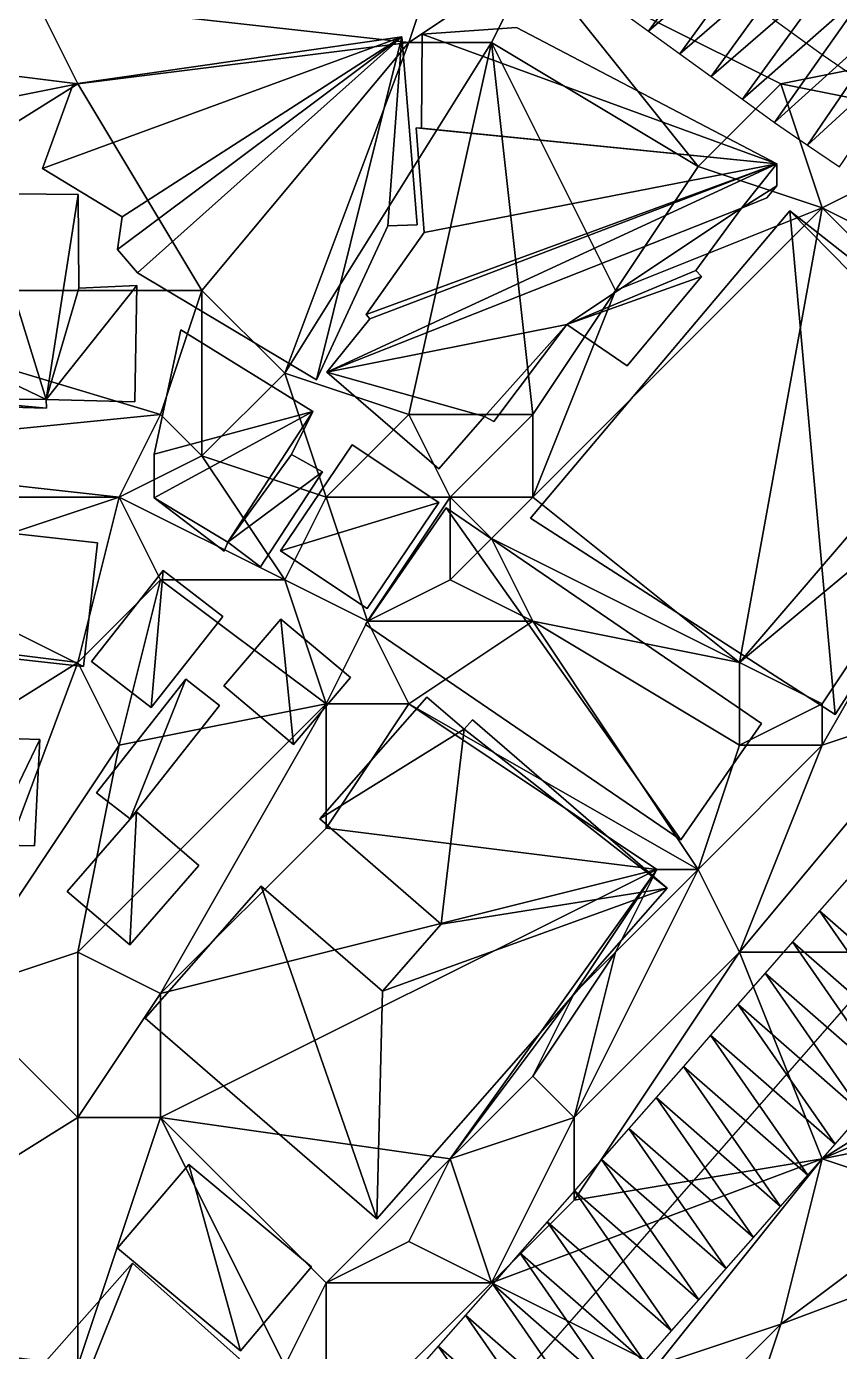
# Model space of a CAD drawing. Header units: metres. Extents: x -1103 to 901, y -902 to 905.
# Drawn here: x -1042.5 to -1003.2, y -319.3 to -255.2 of the extents above; entities that cross this region are included whole.
import ezdxf

# ---------------------------------------------------------------- set-up
doc = ezdxf.new("R2010")
doc.units = ezdxf.units.M
for name, color, linetype in [('OSM_BUILDING_FOOTPRINTS', 7, 'CONTINUOUS'), ('OSM_BUILDING_ROOFS', 1, 'CONTINUOUS'), ('OSM_BUILDING_WALLS', 8, 'CONTINUOUS'), ('OSM_ROAD_AXES', 2, 'CONTINUOUS'), ('OSM_ROAD_SURFACE', 9, 'CONTINUOUS'), ('OSM_TERRAIN', 3, 'CONTINUOUS')]:
    doc.layers.add(name, color=color, linetype=linetype)

msp = doc.modelspace()

# ---------------------------------------------------------------- linework, layer by layer
at = {"layer": 'OSM_BUILDING_FOOTPRINTS'}
for points in [[(-1040.238, -258.016, 21.414), (-1024.332, -255.727, 21.414), (-1023.591, -264.817, 21.414), (-1025.017, -264.873, 21.414), (-1028.455, -272.327, 21.414), (-1037.121, -267.14, 21.414), (-1038.083, -266.023, 21.414), (-1037.862, -264.442, 21.414), (-1041.708, -262.097, 21.414), (-1040.238, -258.016, 21.414)], [(-1018.783, -255.284, 20.361), (-1006.193, -261.864, 20.361), (-1006.204, -262.937, 20.361), (-1006.679, -263.512, 20.361), (-1007.906, -264.021, 20.361), (-1010.117, -267.029, 20.361), (-1009.841, -267.317, 20.361), (-1013.433, -271.641, 20.361), (-1016.351, -269.639, 20.361), (-1019.888, -274.328, 20.361), (-1020.341, -274.096, 20.361), (-1022.541, -276.628, 20.361), (-1027.958, -271.951, 20.361), (-1025.879, -269.363, 20.361), (-1026.067, -269.164, 20.361), (-1023.26, -265.193, 20.361), (-1023.636, -260.128, 20.361), (-1023.382, -260.139, 20.361), (-1023.359, -255.605, 20.361), (-1018.783, -255.284, 20.361)], [(-1056.056, -273.035, 21.25), (-1055.99, -267.716, 21.25), (-1052.873, -267.837, 21.25), (-1052.751, -265.802, 21.25), (-1050.286, -263.281, 21.25), (-1048.562, -263.38, 21.25), (-1048.816, -260.217, 21.25), (-1044.428, -260.306, 21.25), (-1044.627, -263.314, 21.25), (-1039.995, -263.358, 21.25), (-1039.962, -267.881, 21.25), (-1037.154, -267.759, 21.25), (-1037.254, -273.388, 21.25), (-1041.542, -273.267, 21.25), (-1041.52, -273.687, 21.25), (-1046.704, -273.543, 21.25), (-1046.749, -273.201, 21.25), (-1056.056, -273.035, 21.25)], [(-1018.12, -279.017, 19.897), (-1005.563, -264.142, 19.897), (-994.907, -272.536, 19.897), (-994.774, -275.124, 19.897), (-1003.385, -288.516, 19.897), (-1018.12, -279.017, 19.897)], [(-1035.021, -269.894, 21.589), (-1028.643, -273.853, 21.589), (-1029.671, -275.932, 21.589), (-1028.167, -276.772, 21.589), (-1031.174, -281.373, 21.589), (-1032.744, -280.179, 21.589), (-1032.931, -280.61, 21.589), (-1036.314, -278.033, 21.589), (-1036.314, -275.91, 21.589), (-1035.021, -269.894, 21.589)], [(-1026.012, -283.386, 21.744), (-1030.201, -280.599, 21.744), (-1026.742, -275.456, 21.744), (-1022.552, -278.254, 21.744), (-1026.012, -283.386, 21.744)], [(-1055.956, -284.381, 21.937), (-1055.282, -278.398, 21.937), (-1039.055, -280.201, 21.937), (-1039.729, -286.184, 21.937), (-1055.956, -284.381, 21.937)], [(-1026.1, -284.16, 21.048), (-1022.187, -278.508, 21.048), (-1006.933, -288.937, 21.048), (-1010.835, -294.577, 21.048), (-1026.1, -284.16, 21.048)], [(-1039.343, -285.94, 22.211), (-1035.883, -281.539, 22.211), (-1032.998, -283.773, 22.211), (-1036.457, -288.174, 22.211), (-1039.343, -285.94, 22.211)], [(-1032.942, -287.124, 22.474), (-1030.19, -283.894, 22.474), (-1026.819, -286.725, 22.474), (-1029.571, -289.966, 22.474), (-1032.942, -287.124, 22.474)], [(-1039.11, -292.299, 22.777), (-1034.777, -286.803, 22.777), (-1033.152, -288.075, 22.777), (-1037.474, -293.56, 22.777), (-1039.11, -292.299, 22.777)], [(-1036.756, -303.192, 22.138), (-1031.14, -296.811, 22.138), (-1025.271, -301.887, 22.138), (-1022.43, -298.647, 22.138), (-1028.3, -293.56, 22.138), (-1023.127, -287.665, 22.138), (-1021.325, -289.225, 22.138), (-1020.916, -288.76, 22.138), (-1011.509, -296.91, 22.138), (-1025.547, -312.902, 22.138), (-1036.756, -303.192, 22.138)], [(-1056.331, -317.039, 22.218), (-1055.304, -288.728, 22.218), (-1043.819, -289.125, 22.218), (-1043.83, -289.656, 22.218), (-1041.841, -289.712, 22.218), (-1042.106, -294.865, 22.218), (-1044.305, -294.81, 22.218), (-1044.46, -298.669, 22.218), (-1051.733, -298.526, 22.218), (-1051.844, -303.038, 22.218), (-1045.919, -303.193, 22.218), (-1046.405, -311.465, 22.218), (-1043.189, -311.631, 22.218), (-1043.376, -317.271, 22.218), (-1056.331, -317.039, 22.218)], [(-1040.514, -297.066, 22.749), (-1037.165, -293.217, 22.749), (-1034.147, -295.805, 22.749), (-1037.485, -299.654, 22.749), (-1040.514, -297.066, 22.749)], [(-1038.082, -314.329, 21.945), (-1034.644, -310.27, 21.945), (-1028.708, -315.224, 21.945), (-1032.135, -319.294, 21.945), (-1038.082, -314.329, 21.945)], [(-1052.794, -326.052, 21.877), (-1049.356, -322.391, 21.877), (-1046.306, -325.112, 21.877), (-1045.51, -324.26, 21.877), (-1047.079, -323.209, 21.877), (-1043.354, -319.35, 21.877), (-1042.127, -320.445, 21.877), (-1037.363, -315.048, 21.877), (-1032.19, -319.67, 21.877), (-1045.277, -334.722, 21.877), (-1046.372, -335.75, 21.877), (-1047.499, -335.783, 21.877), (-1054.065, -329.845, 21.877), (-1051.667, -327.113, 21.877), (-1052.794, -326.052, 21.877)]]:
    msp.add_polyline3d(points, close=True, dxfattribs=at)
at = {"layer": 'OSM_BUILDING_ROOFS'}
for points in [[(-1024.332, -255.727, 39.414), (-1040.238, -258.016, 39.414), (-1041.708, -262.097, 39.414)], [(-1024.332, -255.727, 39.414), (-1041.708, -262.097, 39.414), (-1037.862, -264.442, 39.414)], [(-1024.332, -255.727, 39.414), (-1037.862, -264.442, 39.414), (-1038.083, -266.023, 39.414)], [(-1024.332, -255.727, 39.414), (-1038.083, -266.023, 39.414), (-1037.121, -267.14, 39.414)], [(-1024.332, -255.727, 39.414), (-1037.121, -267.14, 39.414), (-1028.455, -272.327, 39.414)], [(-1024.332, -255.727, 39.414), (-1028.455, -272.327, 39.414), (-1025.017, -264.873, 39.414)], [(-1024.332, -255.727, 39.414), (-1025.017, -264.873, 39.414), (-1023.591, -264.817, 39.414)], [(-1006.193, -261.864, 38.361), (-1023.359, -255.605, 38.361), (-1023.382, -260.139, 38.361)], [(-1006.193, -261.864, 38.361), (-1018.783, -255.284, 38.361), (-1023.359, -255.605, 38.361)], [(-1006.193, -261.864, 38.361), (-1023.382, -260.139, 38.361), (-1023.636, -260.128, 38.361)], [(-1006.193, -261.864, 38.361), (-1023.636, -260.128, 38.361), (-1023.26, -265.193, 38.361)], [(-1006.193, -261.864, 38.361), (-1025.879, -269.363, 38.361), (-1027.958, -271.951, 38.361)], [(-1007.906, -264.021, 38.361), (-1006.193, -261.864, 38.361), (-1027.958, -271.951, 38.361)], [(-1006.193, -261.864, 38.361), (-1023.26, -265.193, 38.361), (-1026.067, -269.164, 38.361)], [(-1006.193, -261.864, 38.361), (-1026.067, -269.164, 38.361), (-1025.879, -269.363, 38.361)], [(-1007.906, -264.021, 38.361), (-1006.204, -262.937, 38.361), (-1006.193, -261.864, 38.361)], [(-1052.873, -267.837, 36.05), (-1041.542, -273.267, 36.05), (-1044.627, -263.314, 36.05)], [(-1041.542, -273.267, 36.05), (-1039.995, -263.358, 36.05), (-1044.627, -263.314, 36.05)], [(-1041.542, -273.267, 36.05), (-1039.962, -267.881, 36.05), (-1039.995, -263.358, 36.05)], [(-1007.906, -264.021, 38.361), (-1006.679, -263.512, 38.361), (-1006.204, -262.937, 38.361)], [(-1027.958, -271.951, 38.361), (-1016.351, -269.639, 38.361), (-1007.906, -264.021, 38.361)], [(-1016.351, -269.639, 38.361), (-1010.117, -267.029, 38.361), (-1007.906, -264.021, 38.361)], [(-1005.563, -264.142, 37.897), (-1018.12, -279.017, 37.897), (-1003.385, -288.516, 37.897)], [(-1005.563, -264.142, 37.897), (-1003.385, -288.516, 37.897), (-994.774, -275.124, 37.897)], [(-1005.563, -264.142, 37.897), (-994.774, -275.124, 37.897), (-994.907, -272.536, 37.897)], [(-1016.351, -269.639, 38.361), (-1009.841, -267.317, 38.361), (-1010.117, -267.029, 38.361)], [(-1052.873, -267.837, 36.05), (-1046.749, -273.201, 36.05), (-1041.542, -273.267, 36.05)], [(-1041.542, -273.267, 36.05), (-1037.254, -273.388, 36.05), (-1037.154, -267.759, 36.05)], [(-1041.542, -273.267, 36.05), (-1037.154, -267.759, 36.05), (-1039.962, -267.881, 36.05)], [(-1016.351, -269.639, 38.361), (-1013.433, -271.641, 38.361), (-1009.841, -267.317, 38.361)], [(-1027.958, -271.951, 38.361), (-1020.341, -274.096, 38.361), (-1016.351, -269.639, 38.361)], [(-1020.341, -274.096, 38.361), (-1019.888, -274.328, 38.361), (-1016.351, -269.639, 38.361)], [(-1028.643, -273.853, 31.589), (-1035.021, -269.894, 31.589), (-1036.314, -275.91, 31.589)], [(-1027.958, -271.951, 38.361), (-1022.541, -276.628, 38.361), (-1020.341, -274.096, 38.361)], [(-1046.749, -273.201, 36.05), (-1046.704, -273.543, 36.05), (-1041.52, -273.687, 36.05)], [(-1046.749, -273.201, 36.05), (-1041.52, -273.687, 36.05), (-1041.542, -273.267, 36.05)], [(-1028.643, -273.853, 31.589), (-1036.314, -275.91, 31.589), (-1036.314, -278.033, 31.589)], [(-1032.744, -280.179, 31.589), (-1028.643, -273.853, 31.589), (-1036.314, -278.033, 31.589)], [(-1032.744, -280.179, 31.589), (-1029.671, -275.932, 31.589), (-1028.643, -273.853, 31.589)], [(-1030.201, -280.599, 31.744), (-1022.552, -278.254, 31.744), (-1026.742, -275.456, 31.744)], [(-1032.744, -280.179, 31.589), (-1028.167, -276.772, 31.589), (-1029.671, -275.932, 31.589)], [(-1032.744, -280.179, 31.589), (-1031.174, -281.373, 31.589), (-1028.167, -276.772, 31.589)], [(-1036.314, -278.033, 31.589), (-1032.931, -280.61, 31.589), (-1032.744, -280.179, 31.589)], [(-1055.282, -278.398, 36.737), (-1055.956, -284.381, 36.737), (-1039.729, -286.184, 36.737)], [(-1055.282, -278.398, 36.737), (-1039.729, -286.184, 36.737), (-1039.055, -280.201, 36.737)], [(-1030.201, -280.599, 31.744), (-1026.012, -283.386, 31.744), (-1022.552, -278.254, 31.744)], [(-1022.187, -278.508, 32.648), (-1026.1, -284.16, 32.648), (-1010.835, -294.577, 32.648)], [(-1022.187, -278.508, 32.648), (-1010.835, -294.577, 32.648), (-1006.933, -288.937, 32.648)], [(-1035.883, -281.539, 32.211), (-1039.343, -285.94, 32.211), (-1036.457, -288.174, 32.211)], [(-1035.883, -281.539, 32.211), (-1036.457, -288.174, 32.211), (-1032.998, -283.773, 32.211)], [(-1030.19, -283.894, 32.474), (-1032.942, -287.124, 32.474), (-1029.571, -289.966, 32.474)], [(-1030.19, -283.894, 32.474), (-1029.571, -289.966, 32.474), (-1026.819, -286.725, 32.474)], [(-1034.777, -286.803, 32.777), (-1039.11, -292.299, 32.777), (-1037.474, -293.56, 32.777)], [(-1034.777, -286.803, 32.777), (-1037.474, -293.56, 32.777), (-1033.152, -288.075, 32.777)], [(-1021.325, -289.225, 33.738), (-1023.127, -287.665, 33.738), (-1028.3, -293.56, 33.738)], [(-1011.509, -296.91, 33.738), (-1020.916, -288.76, 33.738), (-1021.325, -289.225, 33.738)], [(-1044.305, -294.81, 37.018), (-1041.841, -289.712, 37.018), (-1043.83, -289.656, 37.018)], [(-1021.325, -289.225, 33.738), (-1028.3, -293.56, 33.738), (-1022.43, -298.647, 33.738)], [(-1011.509, -296.91, 33.738), (-1021.325, -289.225, 33.738), (-1022.43, -298.647, 33.738)], [(-1044.305, -294.81, 37.018), (-1042.106, -294.865, 37.018), (-1041.841, -289.712, 37.018)], [(-1037.165, -293.217, 32.749), (-1040.514, -297.066, 32.749), (-1037.485, -299.654, 32.749)], [(-1037.165, -293.217, 32.749), (-1037.485, -299.654, 32.749), (-1034.147, -295.805, 32.749)], [(-1031.14, -296.811, 33.738), (-1036.756, -303.192, 33.738), (-1025.547, -312.902, 33.738)], [(-1025.271, -301.887, 33.738), (-1031.14, -296.811, 33.738), (-1025.547, -312.902, 33.738)], [(-1025.271, -301.887, 33.738), (-1025.547, -312.902, 33.738), (-1011.509, -296.91, 33.738)], [(-1011.509, -296.91, 33.738), (-1022.43, -298.647, 33.738), (-1025.271, -301.887, 33.738)], [(-1034.644, -310.27, 31.945), (-1038.082, -314.329, 31.945), (-1032.135, -319.294, 31.945)], [(-1034.644, -310.27, 31.945), (-1032.135, -319.294, 31.945), (-1028.708, -315.224, 31.945)], [(-989.158, -314.173, 33.666), (-991.237, -310.369, 33.666), (-1008.922, -330.441, 33.666)], [(-989.158, -314.173, 33.666), (-1008.922, -330.441, 33.666), (-1010.823, -332.863, 33.666)], [(-998.598, -324.9, 33.666), (-989.158, -314.173, 33.666), (-1010.823, -332.863, 33.666)], [(-1045.277, -334.722, 33.477), (-1032.19, -319.67, 33.477), (-1037.363, -315.048, 33.477)], [(-1045.277, -334.722, 33.477), (-1037.363, -315.048, 33.477), (-1042.127, -320.445, 33.477)]]:
    msp.add_3dface(points, dxfattribs=at)
at = {"layer": 'OSM_BUILDING_WALLS'}
for points in [[(-1024.332, -255.727, 21.414), (-1040.238, -258.016, 21.414), (-1040.238, -258.016, 39.414)], [(-1024.332, -255.727, 21.414), (-1040.238, -258.016, 39.414), (-1024.332, -255.727, 39.414)], [(-1023.591, -264.817, 21.414), (-1024.332, -255.727, 21.414), (-1024.332, -255.727, 39.414)], [(-1023.591, -264.817, 21.414), (-1024.332, -255.727, 39.414), (-1023.591, -264.817, 39.414)], [(-1023.359, -255.605, 20.361), (-1023.382, -260.139, 20.361), (-1023.382, -260.139, 38.361)], [(-1023.359, -255.605, 20.361), (-1023.382, -260.139, 38.361), (-1023.359, -255.605, 38.361)], [(-1018.783, -255.284, 20.361), (-1023.359, -255.605, 20.361), (-1023.359, -255.605, 38.361)], [(-1018.783, -255.284, 20.361), (-1023.359, -255.605, 38.361), (-1018.783, -255.284, 38.361)], [(-1006.193, -261.864, 20.361), (-1018.783, -255.284, 20.361), (-1018.783, -255.284, 38.361)], [(-1006.193, -261.864, 20.361), (-1018.783, -255.284, 38.361), (-1006.193, -261.864, 38.361)], [(-1040.238, -258.016, 21.414), (-1041.708, -262.097, 21.414), (-1041.708, -262.097, 39.414)], [(-1040.238, -258.016, 21.414), (-1041.708, -262.097, 39.414), (-1040.238, -258.016, 39.414)], [(-1023.382, -260.139, 20.361), (-1023.636, -260.128, 20.361), (-1023.636, -260.128, 38.361)], [(-1023.382, -260.139, 20.361), (-1023.636, -260.128, 38.361), (-1023.382, -260.139, 38.361)], [(-1023.636, -260.128, 20.361), (-1023.26, -265.193, 20.361), (-1023.26, -265.193, 38.361)], [(-1023.636, -260.128, 20.361), (-1023.26, -265.193, 38.361), (-1023.636, -260.128, 38.361)], [(-1041.708, -262.097, 21.414), (-1037.862, -264.442, 21.414), (-1037.862, -264.442, 39.414)], [(-1041.708, -262.097, 21.414), (-1037.862, -264.442, 39.414), (-1041.708, -262.097, 39.414)], [(-1006.204, -262.937, 20.361), (-1006.193, -261.864, 20.361), (-1006.193, -261.864, 38.361)], [(-1006.204, -262.937, 20.361), (-1006.193, -261.864, 38.361), (-1006.204, -262.937, 38.361)], [(-1039.995, -263.358, 21.25), (-1044.627, -263.314, 21.25), (-1044.627, -263.314, 36.05)], [(-1039.995, -263.358, 21.25), (-1044.627, -263.314, 36.05), (-1039.995, -263.358, 36.05)], [(-1039.962, -267.881, 21.25), (-1039.995, -263.358, 21.25), (-1039.995, -263.358, 36.05)], [(-1039.962, -267.881, 21.25), (-1039.995, -263.358, 36.05), (-1039.962, -267.881, 36.05)], [(-1006.679, -263.512, 20.361), (-1006.204, -262.937, 20.361), (-1006.204, -262.937, 38.361)], [(-1006.679, -263.512, 20.361), (-1006.204, -262.937, 38.361), (-1006.679, -263.512, 38.361)], [(-1010.117, -267.029, 20.361), (-1007.906, -264.021, 20.361), (-1007.906, -264.021, 38.361)], [(-1010.117, -267.029, 20.361), (-1007.906, -264.021, 38.361), (-1010.117, -267.029, 38.361)], [(-1007.906, -264.021, 20.361), (-1006.679, -263.512, 20.361), (-1006.679, -263.512, 38.361)], [(-1007.906, -264.021, 20.361), (-1006.679, -263.512, 38.361), (-1007.906, -264.021, 38.361)], [(-1037.862, -264.442, 21.414), (-1038.083, -266.023, 21.414), (-1038.083, -266.023, 39.414)], [(-1037.862, -264.442, 21.414), (-1038.083, -266.023, 39.414), (-1037.862, -264.442, 39.414)], [(-1005.563, -264.142, 19.897), (-1018.12, -279.017, 19.897), (-1018.12, -279.017, 37.897)], [(-1005.563, -264.142, 19.897), (-1018.12, -279.017, 37.897), (-1005.563, -264.142, 37.897)], [(-994.907, -272.536, 19.897), (-1005.563, -264.142, 19.897), (-1005.563, -264.142, 37.897)], [(-994.907, -272.536, 19.897), (-1005.563, -264.142, 37.897), (-994.907, -272.536, 37.897)], [(-1028.455, -272.327, 21.414), (-1025.017, -264.873, 21.414), (-1025.017, -264.873, 39.414)], [(-1028.455, -272.327, 21.414), (-1025.017, -264.873, 39.414), (-1028.455, -272.327, 39.414)], [(-1023.26, -265.193, 20.361), (-1026.067, -269.164, 20.361), (-1026.067, -269.164, 38.361)], [(-1023.26, -265.193, 20.361), (-1026.067, -269.164, 38.361), (-1023.26, -265.193, 38.361)], [(-1025.017, -264.873, 21.414), (-1023.591, -264.817, 21.414), (-1023.591, -264.817, 39.414)], [(-1025.017, -264.873, 21.414), (-1023.591, -264.817, 39.414), (-1025.017, -264.873, 39.414)], [(-1038.083, -266.023, 21.414), (-1037.121, -267.14, 21.414), (-1037.121, -267.14, 39.414)], [(-1038.083, -266.023, 21.414), (-1037.121, -267.14, 39.414), (-1038.083, -266.023, 39.414)], [(-1037.121, -267.14, 21.414), (-1028.455, -272.327, 21.414), (-1028.455, -272.327, 39.414)], [(-1037.121, -267.14, 21.414), (-1028.455, -272.327, 39.414), (-1037.121, -267.14, 39.414)], [(-1009.841, -267.317, 20.361), (-1010.117, -267.029, 20.361), (-1010.117, -267.029, 38.361)], [(-1009.841, -267.317, 20.361), (-1010.117, -267.029, 38.361), (-1009.841, -267.317, 38.361)], [(-1037.154, -267.759, 21.25), (-1039.962, -267.881, 21.25), (-1039.962, -267.881, 36.05)], [(-1037.154, -267.759, 21.25), (-1039.962, -267.881, 36.05), (-1037.154, -267.759, 36.05)], [(-1037.254, -273.388, 21.25), (-1037.154, -267.759, 21.25), (-1037.154, -267.759, 36.05)], [(-1037.254, -273.388, 21.25), (-1037.154, -267.759, 36.05), (-1037.254, -273.388, 36.05)], [(-1013.433, -271.641, 20.361), (-1009.841, -267.317, 20.361), (-1009.841, -267.317, 38.361)], [(-1013.433, -271.641, 20.361), (-1009.841, -267.317, 38.361), (-1013.433, -271.641, 38.361)], [(-1026.067, -269.164, 20.361), (-1025.879, -269.363, 20.361), (-1025.879, -269.363, 38.361)], [(-1026.067, -269.164, 20.361), (-1025.879, -269.363, 38.361), (-1026.067, -269.164, 38.361)], [(-1025.879, -269.363, 20.361), (-1027.958, -271.951, 20.361), (-1027.958, -271.951, 38.361)], [(-1025.879, -269.363, 20.361), (-1027.958, -271.951, 38.361), (-1025.879, -269.363, 38.361)], [(-1019.888, -274.328, 20.361), (-1016.351, -269.639, 20.361), (-1016.351, -269.639, 38.361)], [(-1019.888, -274.328, 20.361), (-1016.351, -269.639, 38.361), (-1019.888, -274.328, 38.361)], [(-1016.351, -269.639, 20.361), (-1013.433, -271.641, 20.361), (-1013.433, -271.641, 38.361)], [(-1016.351, -269.639, 20.361), (-1013.433, -271.641, 38.361), (-1016.351, -269.639, 38.361)], [(-1035.021, -269.894, 21.589), (-1036.314, -275.91, 21.589), (-1036.314, -275.91, 31.589)], [(-1035.021, -269.894, 21.589), (-1036.314, -275.91, 31.589), (-1035.021, -269.894, 31.589)], [(-1028.643, -273.853, 21.589), (-1035.021, -269.894, 21.589), (-1035.021, -269.894, 31.589)], [(-1028.643, -273.853, 21.589), (-1035.021, -269.894, 31.589), (-1028.643, -273.853, 31.589)], [(-1027.958, -271.951, 20.361), (-1022.541, -276.628, 20.361), (-1022.541, -276.628, 38.361)], [(-1027.958, -271.951, 20.361), (-1022.541, -276.628, 38.361), (-1027.958, -271.951, 38.361)], [(-1046.704, -273.543, 21.25), (-1041.52, -273.687, 21.25), (-1041.52, -273.687, 36.05)], [(-1046.704, -273.543, 21.25), (-1041.52, -273.687, 36.05), (-1046.704, -273.543, 36.05)], [(-1041.52, -273.687, 21.25), (-1041.542, -273.267, 21.25), (-1041.542, -273.267, 36.05)], [(-1041.52, -273.687, 21.25), (-1041.542, -273.267, 36.05), (-1041.52, -273.687, 36.05)], [(-1041.542, -273.267, 21.25), (-1037.254, -273.388, 21.25), (-1037.254, -273.388, 36.05)], [(-1041.542, -273.267, 21.25), (-1037.254, -273.388, 36.05), (-1041.542, -273.267, 36.05)], [(-1029.671, -275.932, 21.589), (-1028.643, -273.853, 21.589), (-1028.643, -273.853, 31.589)], [(-1029.671, -275.932, 21.589), (-1028.643, -273.853, 31.589), (-1029.671, -275.932, 31.589)], [(-1022.541, -276.628, 20.361), (-1020.341, -274.096, 20.361), (-1020.341, -274.096, 38.361)], [(-1022.541, -276.628, 20.361), (-1020.341, -274.096, 38.361), (-1022.541, -276.628, 38.361)], [(-1020.341, -274.096, 20.361), (-1019.888, -274.328, 20.361), (-1019.888, -274.328, 38.361)], [(-1020.341, -274.096, 20.361), (-1019.888, -274.328, 38.361), (-1020.341, -274.096, 38.361)], [(-1026.742, -275.456, 21.744), (-1030.201, -280.599, 21.744), (-1030.201, -280.599, 31.744)], [(-1026.742, -275.456, 21.744), (-1030.201, -280.599, 31.744), (-1026.742, -275.456, 31.744)], [(-1022.552, -278.254, 21.744), (-1026.742, -275.456, 21.744), (-1026.742, -275.456, 31.744)], [(-1022.552, -278.254, 21.744), (-1026.742, -275.456, 31.744), (-1022.552, -278.254, 31.744)], [(-1003.385, -288.516, 19.897), (-994.774, -275.124, 19.897), (-994.774, -275.124, 37.897)], [(-1003.385, -288.516, 19.897), (-994.774, -275.124, 37.897), (-1003.385, -288.516, 37.897)], [(-1036.314, -275.91, 21.589), (-1036.314, -278.033, 21.589), (-1036.314, -278.033, 31.589)], [(-1036.314, -275.91, 21.589), (-1036.314, -278.033, 31.589), (-1036.314, -275.91, 31.589)], [(-1028.167, -276.772, 21.589), (-1029.671, -275.932, 21.589), (-1029.671, -275.932, 31.589)], [(-1028.167, -276.772, 21.589), (-1029.671, -275.932, 31.589), (-1028.167, -276.772, 31.589)], [(-1031.174, -281.373, 21.589), (-1028.167, -276.772, 21.589), (-1028.167, -276.772, 31.589)], [(-1031.174, -281.373, 21.589), (-1028.167, -276.772, 31.589), (-1031.174, -281.373, 31.589)], [(-1036.314, -278.033, 21.589), (-1032.931, -280.61, 21.589), (-1032.931, -280.61, 31.589)], [(-1036.314, -278.033, 21.589), (-1032.931, -280.61, 31.589), (-1036.314, -278.033, 31.589)], [(-1039.055, -280.201, 21.937), (-1055.282, -278.398, 21.937), (-1055.282, -278.398, 36.737)], [(-1039.055, -280.201, 21.937), (-1055.282, -278.398, 36.737), (-1039.055, -280.201, 36.737)], [(-1022.187, -278.508, 21.048), (-1026.1, -284.16, 21.048), (-1026.1, -284.16, 32.648)], [(-1022.187, -278.508, 21.048), (-1026.1, -284.16, 32.648), (-1022.187, -278.508, 32.648)], [(-1026.012, -283.386, 21.744), (-1022.552, -278.254, 21.744), (-1022.552, -278.254, 31.744)], [(-1026.012, -283.386, 21.744), (-1022.552, -278.254, 31.744), (-1026.012, -283.386, 31.744)], [(-1006.933, -288.937, 21.048), (-1022.187, -278.508, 21.048), (-1022.187, -278.508, 32.648)], [(-1006.933, -288.937, 21.048), (-1022.187, -278.508, 32.648), (-1006.933, -288.937, 32.648)], [(-1018.12, -279.017, 19.897), (-1003.385, -288.516, 19.897), (-1003.385, -288.516, 37.897)], [(-1018.12, -279.017, 19.897), (-1003.385, -288.516, 37.897), (-1018.12, -279.017, 37.897)], [(-1039.729, -286.184, 21.937), (-1039.055, -280.201, 21.937), (-1039.055, -280.201, 36.737)], [(-1039.729, -286.184, 21.937), (-1039.055, -280.201, 36.737), (-1039.729, -286.184, 36.737)], [(-1032.931, -280.61, 21.589), (-1032.744, -280.179, 21.589), (-1032.744, -280.179, 31.589)], [(-1032.931, -280.61, 21.589), (-1032.744, -280.179, 31.589), (-1032.931, -280.61, 31.589)], [(-1032.744, -280.179, 21.589), (-1031.174, -281.373, 21.589), (-1031.174, -281.373, 31.589)], [(-1032.744, -280.179, 21.589), (-1031.174, -281.373, 31.589), (-1032.744, -280.179, 31.589)], [(-1030.201, -280.599, 21.744), (-1026.012, -283.386, 21.744), (-1026.012, -283.386, 31.744)], [(-1030.201, -280.599, 21.744), (-1026.012, -283.386, 31.744), (-1030.201, -280.599, 31.744)], [(-1035.883, -281.539, 22.211), (-1039.343, -285.94, 22.211), (-1039.343, -285.94, 32.211)], [(-1035.883, -281.539, 22.211), (-1039.343, -285.94, 32.211), (-1035.883, -281.539, 32.211)], [(-1032.998, -283.773, 22.211), (-1035.883, -281.539, 22.211), (-1035.883, -281.539, 32.211)], [(-1032.998, -283.773, 22.211), (-1035.883, -281.539, 32.211), (-1032.998, -283.773, 32.211)], [(-1036.457, -288.174, 22.211), (-1032.998, -283.773, 22.211), (-1032.998, -283.773, 32.211)], [(-1036.457, -288.174, 22.211), (-1032.998, -283.773, 32.211), (-1036.457, -288.174, 32.211)], [(-1030.19, -283.894, 22.474), (-1032.942, -287.124, 22.474), (-1032.942, -287.124, 32.474)], [(-1030.19, -283.894, 22.474), (-1032.942, -287.124, 32.474), (-1030.19, -283.894, 32.474)], [(-1026.819, -286.725, 22.474), (-1030.19, -283.894, 22.474), (-1030.19, -283.894, 32.474)], [(-1026.819, -286.725, 22.474), (-1030.19, -283.894, 32.474), (-1026.819, -286.725, 32.474)], [(-1055.956, -284.381, 21.937), (-1039.729, -286.184, 21.937), (-1039.729, -286.184, 36.737)], [(-1055.956, -284.381, 21.937), (-1039.729, -286.184, 36.737), (-1055.956, -284.381, 36.737)], [(-1026.1, -284.16, 21.048), (-1010.835, -294.577, 21.048), (-1010.835, -294.577, 32.648)], [(-1026.1, -284.16, 21.048), (-1010.835, -294.577, 32.648), (-1026.1, -284.16, 32.648)], [(-1039.343, -285.94, 22.211), (-1036.457, -288.174, 22.211), (-1036.457, -288.174, 32.211)], [(-1039.343, -285.94, 22.211), (-1036.457, -288.174, 32.211), (-1039.343, -285.94, 32.211)], [(-1034.777, -286.803, 22.777), (-1039.11, -292.299, 22.777), (-1039.11, -292.299, 32.777)], [(-1034.777, -286.803, 22.777), (-1039.11, -292.299, 32.777), (-1034.777, -286.803, 32.777)], [(-1033.152, -288.075, 22.777), (-1034.777, -286.803, 22.777), (-1034.777, -286.803, 32.777)], [(-1033.152, -288.075, 22.777), (-1034.777, -286.803, 32.777), (-1033.152, -288.075, 32.777)], [(-1032.942, -287.124, 22.474), (-1029.571, -289.966, 22.474), (-1029.571, -289.966, 32.474)], [(-1032.942, -287.124, 22.474), (-1029.571, -289.966, 32.474), (-1032.942, -287.124, 32.474)], [(-1029.571, -289.966, 22.474), (-1026.819, -286.725, 22.474), (-1026.819, -286.725, 32.474)], [(-1029.571, -289.966, 22.474), (-1026.819, -286.725, 32.474), (-1029.571, -289.966, 32.474)], [(-1023.127, -287.665, 22.138), (-1028.3, -293.56, 22.138), (-1028.3, -293.56, 33.738)], [(-1023.127, -287.665, 22.138), (-1028.3, -293.56, 33.738), (-1023.127, -287.665, 33.738)], [(-1021.325, -289.225, 22.138), (-1023.127, -287.665, 22.138), (-1023.127, -287.665, 33.738)], [(-1021.325, -289.225, 22.138), (-1023.127, -287.665, 33.738), (-1021.325, -289.225, 33.738)], [(-1037.474, -293.56, 22.777), (-1033.152, -288.075, 22.777), (-1033.152, -288.075, 32.777)], [(-1037.474, -293.56, 22.777), (-1033.152, -288.075, 32.777), (-1037.474, -293.56, 32.777)], [(-1020.916, -288.76, 22.138), (-1021.325, -289.225, 22.138), (-1021.325, -289.225, 33.738)], [(-1020.916, -288.76, 22.138), (-1021.325, -289.225, 33.738), (-1020.916, -288.76, 33.738)], [(-1011.509, -296.91, 22.138), (-1020.916, -288.76, 22.138), (-1020.916, -288.76, 33.738)], [(-1011.509, -296.91, 22.138), (-1020.916, -288.76, 33.738), (-1011.509, -296.91, 33.738)], [(-1010.835, -294.577, 21.048), (-1006.933, -288.937, 21.048), (-1006.933, -288.937, 32.648)], [(-1010.835, -294.577, 21.048), (-1006.933, -288.937, 32.648), (-1010.835, -294.577, 32.648)], [(-1041.841, -289.712, 22.218), (-1043.83, -289.656, 22.218), (-1043.83, -289.656, 37.018)], [(-1041.841, -289.712, 22.218), (-1043.83, -289.656, 37.018), (-1041.841, -289.712, 37.018)], [(-1042.106, -294.865, 22.218), (-1041.841, -289.712, 22.218), (-1041.841, -289.712, 37.018)], [(-1042.106, -294.865, 22.218), (-1041.841, -289.712, 37.018), (-1042.106, -294.865, 37.018)], [(-1039.11, -292.299, 22.777), (-1037.474, -293.56, 22.777), (-1037.474, -293.56, 32.777)], [(-1039.11, -292.299, 22.777), (-1037.474, -293.56, 32.777), (-1039.11, -292.299, 32.777)], [(-1037.165, -293.217, 22.749), (-1040.514, -297.066, 22.749), (-1040.514, -297.066, 32.749)], [(-1037.165, -293.217, 22.749), (-1040.514, -297.066, 32.749), (-1037.165, -293.217, 32.749)], [(-1034.147, -295.805, 22.749), (-1037.165, -293.217, 22.749), (-1037.165, -293.217, 32.749)], [(-1034.147, -295.805, 22.749), (-1037.165, -293.217, 32.749), (-1034.147, -295.805, 32.749)], [(-1028.3, -293.56, 22.138), (-1022.43, -298.647, 22.138), (-1022.43, -298.647, 33.738)], [(-1028.3, -293.56, 22.138), (-1022.43, -298.647, 33.738), (-1028.3, -293.56, 33.738)], [(-1044.305, -294.81, 22.218), (-1042.106, -294.865, 22.218), (-1042.106, -294.865, 37.018)], [(-1044.305, -294.81, 22.218), (-1042.106, -294.865, 37.018), (-1044.305, -294.81, 37.018)], [(-1037.485, -299.654, 22.749), (-1034.147, -295.805, 22.749), (-1034.147, -295.805, 32.749)], [(-1037.485, -299.654, 22.749), (-1034.147, -295.805, 32.749), (-1037.485, -299.654, 32.749)], [(-1040.514, -297.066, 22.749), (-1037.485, -299.654, 22.749), (-1037.485, -299.654, 32.749)], [(-1040.514, -297.066, 22.749), (-1037.485, -299.654, 32.749), (-1040.514, -297.066, 32.749)], [(-1031.14, -296.811, 22.138), (-1036.756, -303.192, 22.138), (-1036.756, -303.192, 33.738)], [(-1031.14, -296.811, 22.138), (-1036.756, -303.192, 33.738), (-1031.14, -296.811, 33.738)], [(-1025.271, -301.887, 22.138), (-1031.14, -296.811, 22.138), (-1031.14, -296.811, 33.738)], [(-1025.271, -301.887, 22.138), (-1031.14, -296.811, 33.738), (-1025.271, -301.887, 33.738)], [(-1025.547, -312.902, 22.138), (-1011.509, -296.91, 22.138), (-1011.509, -296.91, 33.738)], [(-1025.547, -312.902, 22.138), (-1011.509, -296.91, 33.738), (-1025.547, -312.902, 33.738)], [(-1022.43, -298.647, 22.138), (-1025.271, -301.887, 22.138), (-1025.271, -301.887, 33.738)], [(-1022.43, -298.647, 22.138), (-1025.271, -301.887, 33.738), (-1022.43, -298.647, 33.738)], [(-1036.756, -303.192, 22.138), (-1025.547, -312.902, 22.138), (-1025.547, -312.902, 33.738)], [(-1036.756, -303.192, 22.138), (-1025.547, -312.902, 33.738), (-1036.756, -303.192, 33.738)], [(-1034.644, -310.27, 21.945), (-1038.082, -314.329, 21.945), (-1038.082, -314.329, 31.945)], [(-1034.644, -310.27, 21.945), (-1038.082, -314.329, 31.945), (-1034.644, -310.27, 31.945)], [(-1028.708, -315.224, 21.945), (-1034.644, -310.27, 21.945), (-1034.644, -310.27, 31.945)], [(-1028.708, -315.224, 21.945), (-1034.644, -310.27, 31.945), (-1028.708, -315.224, 31.945)], [(-991.237, -310.369, 18.866), (-1008.922, -330.441, 18.866), (-1008.922, -330.441, 33.666)], [(-991.237, -310.369, 18.866), (-1008.922, -330.441, 33.666), (-991.237, -310.369, 33.666)], [(-1038.082, -314.329, 21.945), (-1032.135, -319.294, 21.945), (-1032.135, -319.294, 31.945)], [(-1038.082, -314.329, 21.945), (-1032.135, -319.294, 31.945), (-1038.082, -314.329, 31.945)], [(-1037.363, -315.048, 21.877), (-1042.127, -320.445, 21.877), (-1042.127, -320.445, 33.477)], [(-1037.363, -315.048, 21.877), (-1042.127, -320.445, 33.477), (-1037.363, -315.048, 33.477)], [(-1032.19, -319.67, 21.877), (-1037.363, -315.048, 21.877), (-1037.363, -315.048, 33.477)], [(-1032.19, -319.67, 21.877), (-1037.363, -315.048, 33.477), (-1032.19, -319.67, 33.477)], [(-1032.135, -319.294, 21.945), (-1028.708, -315.224, 21.945), (-1028.708, -315.224, 31.945)], [(-1032.135, -319.294, 21.945), (-1028.708, -315.224, 31.945), (-1032.135, -319.294, 31.945)]]:
    msp.add_3dface(points, dxfattribs=at)
at = {"layer": 'OSM_ROAD_AXES'}
for points in [[(-990.066, -266.122, 20.455), (-1004.005, -256.6, 21.825), (-1017.634, -246.736, 22.601)], [(-993.215, -291.613, 21.554), (-1044.603, -350.293, 22.779), (-1100, -412.945, 18.047)]]:
    msp.add_polyline3d(points, dxfattribs=at)
at = {"layer": 'OSM_ROAD_SURFACE'}
for points in [[(-1007.717, -248.976, 22.226), (-1013.922, -254.36, 22.449), (-1012.407, -255.456, 22.417)], [(-1006.202, -250.072, 22.147), (-1007.717, -248.976, 22.226), (-1012.407, -255.456, 22.417)], [(-1006.202, -250.072, 22.147), (-1012.407, -255.456, 22.417), (-1010.893, -256.552, 22.386)], [(-1004.688, -251.168, 22.056), (-1006.202, -250.072, 22.147), (-1010.893, -256.552, 22.386)], [(-1004.688, -251.168, 22.056), (-1010.893, -256.552, 22.386), (-1009.378, -257.648, 22.354)], [(-1003.174, -252.264, 21.965), (-1004.688, -251.168, 22.056), (-1009.378, -257.648, 22.354)], [(-1003.174, -252.264, 21.965), (-1009.378, -257.648, 22.354), (-1007.864, -258.745, 22.322)], [(-1001.704, -253.328, 21.877), (-1003.174, -252.264, 21.965), (-1007.864, -258.745, 22.322)], [(-1001.704, -253.328, 21.877), (-1007.864, -258.745, 22.322), (-1006.305, -259.872, 22.188)], [(-1000.2, -254.355, 21.788), (-1001.704, -253.328, 21.877), (-1006.305, -259.872, 22.188)], [(-1000.2, -254.355, 21.788), (-1006.305, -259.872, 22.188), (-1004.712, -260.961, 22.01)], [(-998.651, -255.413, 21.697), (-1000.2, -254.355, 21.788), (-1004.712, -260.961, 22.01)], [(-998.651, -255.413, 21.697), (-1004.712, -260.961, 22.01), (-1003.163, -262.019, 21.956)], [(-1002.813, -296.501, 22.028), (-1004.13, -298.005, 22.127), (-998.112, -303.276, 21.985)], [(-1004.13, -298.005, 22.127), (-1005.448, -299.51, 22.226), (-999.43, -304.78, 22.052)], [(-1004.13, -298.005, 22.127), (-999.43, -304.78, 22.052), (-998.112, -303.276, 21.985)], [(-1005.448, -299.51, 22.226), (-1006.766, -301.014, 22.303), (-1000.747, -306.285, 22.118)], [(-1005.448, -299.51, 22.226), (-1000.747, -306.285, 22.118), (-999.43, -304.78, 22.052)], [(-1006.766, -301.014, 22.303), (-1008.083, -302.519, 22.339), (-1002.065, -307.79, 22.185)], [(-1006.766, -301.014, 22.303), (-1002.065, -307.79, 22.185), (-1000.747, -306.285, 22.118)], [(-1008.083, -302.519, 22.339), (-1009.401, -304.024, 22.352), (-1003.382, -309.294, 22.252)], [(-1008.083, -302.519, 22.339), (-1003.382, -309.294, 22.252), (-1002.065, -307.79, 22.185)], [(-1009.401, -304.024, 22.352), (-1010.719, -305.528, 22.364), (-1004.7, -310.799, 22.285)], [(-1009.401, -304.024, 22.352), (-1004.7, -310.799, 22.285), (-1003.382, -309.294, 22.252)], [(-1010.719, -305.528, 22.364), (-1012.036, -307.033, 22.376), (-1006.018, -312.303, 22.288)], [(-1010.719, -305.528, 22.364), (-1006.018, -312.303, 22.288), (-1004.7, -310.799, 22.285)], [(-1012.036, -307.033, 22.376), (-1013.354, -308.538, 22.388), (-1007.335, -313.808, 22.291)], [(-1012.036, -307.033, 22.376), (-1007.335, -313.808, 22.291), (-1006.018, -312.303, 22.288)], [(-1013.354, -308.538, 22.388), (-1014.671, -310.042, 22.401), (-1008.653, -315.313, 22.294)], [(-1013.354, -308.538, 22.388), (-1008.653, -315.313, 22.294), (-1007.335, -313.808, 22.291)], [(-1014.671, -310.042, 22.401), (-1015.989, -311.547, 22.479), (-1009.971, -316.817, 22.297)], [(-1014.671, -310.042, 22.401), (-1009.971, -316.817, 22.297), (-1008.653, -315.313, 22.294)], [(-1015.989, -311.547, 22.479), (-1017.307, -313.051, 22.437), (-1011.288, -318.322, 22.3)], [(-1015.989, -311.547, 22.479), (-1011.288, -318.322, 22.3), (-1009.971, -316.817, 22.297)], [(-1017.307, -313.051, 22.437), (-1018.624, -314.556, 22.395), (-1012.606, -319.827, 22.304)], [(-1017.307, -313.051, 22.437), (-1012.606, -319.827, 22.304), (-1011.288, -318.322, 22.3)], [(-1018.624, -314.556, 22.395), (-1019.942, -316.061, 22.369), (-1013.923, -321.331, 22.321)], [(-1018.624, -314.556, 22.395), (-1013.923, -321.331, 22.321), (-1012.606, -319.827, 22.304)], [(-1019.942, -316.061, 22.369), (-1021.26, -317.565, 22.379), (-1015.241, -322.836, 22.34)], [(-1019.942, -316.061, 22.369), (-1015.241, -322.836, 22.34), (-1013.923, -321.331, 22.321)], [(-1021.26, -317.565, 22.379), (-1022.577, -319.07, 22.389), (-1016.559, -324.34, 22.36)], [(-1021.26, -317.565, 22.379), (-1016.559, -324.34, 22.36), (-1015.241, -322.836, 22.34)], [(-1022.577, -319.07, 22.389), (-1023.895, -320.574, 22.399), (-1017.876, -325.845, 22.38)], [(-1022.577, -319.07, 22.389), (-1017.876, -325.845, 22.38), (-1016.559, -324.34, 22.36)]]:
    msp.add_3dface(points, dxfattribs=at)
at = {"layer": 'OSM_TERRAIN'}
for points in [[(-996, -256, 21.515), (-990, -246, 21.446), (-1018, -252, 22.592)], [(-1056, -256, 22.352), (-1038, -248, 22.953), (-1058, -248, 22.074)], [(-1042, -254, 23.013), (-1038, -248, 22.953), (-1056, -256, 22.352)], [(-1024, -256, 23.546), (-1022, -250, 22.907), (-1042, -254, 23.013)], [(-1024, -256, 23.546), (-1018, -252, 22.592), (-1022, -250, 22.907)], [(-1020, -256, 23.193), (-1018, -252, 22.592), (-1024, -256, 23.546)], [(-1020, -256, 23.193), (-1010, -262, 23.193), (-1018, -252, 22.592)], [(-1010, -262, 23.193), (-1006, -258, 21.852), (-1018, -252, 22.592)], [(-1006, -258, 21.852), (-996, -256, 21.515), (-1018, -252, 22.592)], [(-1040, -258, 23.575), (-1042, -254, 23.013), (-1056, -256, 22.352)], [(-1040, -258, 23.575), (-1024, -256, 23.546), (-1042, -254, 23.013)], [(-1050, -260, 23.231), (-1040, -258, 23.575), (-1056, -256, 22.352)], [(-1034, -268, 23.533), (-1024, -256, 23.546), (-1040, -258, 23.575)], [(-1034, -268, 23.533), (-1030, -272, 23.598), (-1024, -256, 23.546)], [(-1024, -274, 23.193), (-1020, -256, 23.193), (-1030, -272, 23.598)], [(-1030, -272, 23.598), (-1020, -256, 23.193), (-1024, -256, 23.546)], [(-1024, -274, 23.193), (-1018, -274, 23.1), (-1020, -256, 23.193)], [(-1018, -274, 23.1), (-1014, -268, 23.183), (-1020, -256, 23.193)], [(-1014, -268, 23.183), (-1010, -262, 23.193), (-1020, -256, 23.193)], [(-1006, -258, 21.852), (-996, -260, 21.153), (-996, -256, 21.515)], [(-1056, -268, 23.305), (-1040, -258, 23.575), (-1050, -260, 23.231)], [(-1056, -268, 23.305), (-1034, -268, 23.533), (-1040, -258, 23.575)], [(-1010, -262, 23.193), (-1004, -264, 22.122), (-1006, -258, 21.852)], [(-1004, -264, 22.122), (-996, -260, 21.153), (-1006, -258, 21.852)], [(-1004, -264, 22.122), (-996, -268, 21.199), (-996, -260, 21.153)], [(-1004, -264, 22.122), (-1010, -262, 23.193), (-1014, -268, 23.183)], [(-1008, -286, 22.346), (-1004, -264, 22.122), (-1018, -278, 22.466)], [(-1018, -278, 22.466), (-1004, -264, 22.122), (-1014, -268, 23.183)], [(-1008, -286, 22.346), (-996, -272, 22.244), (-1004, -264, 22.122)], [(-996, -272, 22.244), (-996, -268, 21.199), (-1004, -264, 22.122)], [(-1056, -276, 23.358), (-1036, -274, 23.713), (-1056, -268, 23.305)], [(-1036, -274, 23.713), (-1034, -268, 23.533), (-1056, -268, 23.305)], [(-1036, -274, 23.713), (-1034, -276, 24.342), (-1034, -268, 23.533)], [(-1034, -276, 24.342), (-1030, -272, 23.598), (-1034, -268, 23.533)], [(-1018, -274, 23.1), (-1018, -278, 22.466), (-1014, -268, 23.183)], [(-1034, -276, 24.342), (-1028, -278, 24.522), (-1030, -272, 23.598)], [(-1028, -278, 24.522), (-1024, -274, 23.193), (-1030, -272, 23.598)], [(-1008, -286, 22.346), (-996, -276, 22.244), (-996, -272, 22.244)], [(-1038, -278, 24.278), (-1036, -274, 23.713), (-1056, -276, 23.358)], [(-1038, -278, 24.278), (-1034, -276, 24.342), (-1036, -274, 23.713)], [(-1028, -278, 24.522), (-1022, -278, 23.876), (-1024, -274, 23.193)], [(-1022, -278, 23.876), (-1018, -274, 23.1), (-1024, -274, 23.193)], [(-1022, -278, 23.876), (-1018, -278, 22.466), (-1018, -274, 23.1)], [(-1056, -278, 23.879), (-1038, -278, 24.278), (-1056, -276, 23.358)], [(-1030, -282, 24.727), (-1034, -276, 24.342), (-1038, -278, 24.278)], [(-1030, -282, 24.727), (-1028, -278, 24.522), (-1034, -276, 24.342)], [(-1004, -288, 22.244), (-996, -276, 22.244), (-1008, -286, 22.346)], [(-1004, -288, 22.244), (-1004, -290, 22.343), (-996, -276, 22.244)], [(-1004, -290, 22.343), (-998, -288, 21.521), (-996, -276, 22.244)], [(-1056, -284, 24.087), (-1040, -286, 24.104), (-1038, -278, 24.278)], [(-1056, -284, 24.087), (-1038, -278, 24.278), (-1056, -278, 23.879)], [(-1040, -286, 24.104), (-1036, -282, 24.724), (-1038, -278, 24.278)], [(-1036, -282, 24.724), (-1030, -282, 24.727), (-1038, -278, 24.278)], [(-1030, -282, 24.727), (-1026, -284, 23.911), (-1028, -278, 24.522)], [(-1026, -284, 23.911), (-1022, -278, 23.876), (-1028, -278, 24.522)], [(-1026, -284, 23.911), (-1022, -282, 23.909), (-1022, -278, 23.876)], [(-1022, -282, 23.909), (-1020, -280, 23.127), (-1022, -278, 23.876)], [(-1020, -280, 23.127), (-1018, -278, 22.466), (-1022, -278, 23.876)], [(-1020, -280, 23.127), (-1008, -286, 22.346), (-1018, -278, 22.466)], [(-1018, -284, 23.909), (-1020, -280, 23.127), (-1022, -282, 23.909)], [(-1018, -284, 23.909), (-1008, -286, 22.346), (-1020, -280, 23.127)], [(-1040, -286, 24.104), (-1038, -290, 24.891), (-1036, -282, 24.724)], [(-1038, -290, 24.891), (-1028, -288, 24.813), (-1036, -282, 24.724)], [(-1036, -282, 24.724), (-1028, -288, 24.813), (-1030, -282, 24.727)], [(-1028, -288, 24.813), (-1026, -284, 23.911), (-1030, -282, 24.727)], [(-1026, -284, 23.911), (-1018, -284, 23.909), (-1022, -282, 23.909)], [(-1056, -284, 24.087), (-1056, -296, 24.313), (-1040, -286, 24.104)], [(-1028, -288, 24.813), (-1024, -288, 24.334), (-1026, -284, 23.911)], [(-1024, -288, 24.334), (-1018, -284, 23.909), (-1026, -284, 23.911)], [(-1024, -288, 24.334), (-1010, -296, 23.942), (-1018, -284, 23.909)], [(-1010, -296, 23.942), (-1008, -290, 23.804), (-1018, -284, 23.909)], [(-1008, -290, 23.804), (-1008, -286, 22.346), (-1018, -284, 23.909)], [(-1056, -296, 24.313), (-1046, -302, 24.483), (-1040, -286, 24.104)], [(-1046, -302, 24.483), (-1038, -290, 24.891), (-1040, -286, 24.104)], [(-1008, -290, 23.804), (-1004, -288, 22.244), (-1008, -286, 22.346)], [(-1040, -300, 24.928), (-1036, -302, 24.359), (-1028, -288, 24.813)], [(-1040, -300, 24.928), (-1028, -288, 24.813), (-1038, -290, 24.891)], [(-1036, -302, 24.359), (-1028, -294, 24.348), (-1028, -288, 24.813)], [(-1028, -294, 24.348), (-1024, -288, 24.334), (-1028, -288, 24.813)], [(-1028, -294, 24.348), (-1012, -296, 24.258), (-1024, -288, 24.334)], [(-1012, -296, 24.258), (-1010, -296, 23.942), (-1024, -288, 24.334)], [(-1008, -300, 22.292), (-988, -300, 21.504), (-998, -288, 21.521)], [(-1008, -300, 22.292), (-998, -288, 21.521), (-1004, -290, 22.343)], [(-1004, -290, 22.343), (-1004, -288, 22.244), (-1008, -290, 23.804)], [(-1040, -300, 24.928), (-1038, -290, 24.891), (-1046, -302, 24.483)], [(-1008, -300, 22.292), (-1004, -290, 22.343), (-1010, -296, 23.942)], [(-1010, -296, 23.942), (-1004, -290, 22.343), (-1008, -290, 23.804)], [(-1012, -296, 24.258), (-1028, -294, 24.348), (-1036, -302, 24.359)], [(-1036, -308, 24.404), (-1022, -310, 24.19), (-1012, -296, 24.258)], [(-1036, -308, 24.404), (-1012, -296, 24.258), (-1036, -302, 24.359)], [(-1022, -310, 24.19), (-1016, -302, 24.333), (-1012, -296, 24.258)], [(-1016, -302, 24.333), (-1014, -300, 24.287), (-1012, -296, 24.258)], [(-1014, -300, 24.287), (-1016, -308, 22.974), (-1010, -296, 23.942)], [(-1016, -308, 22.974), (-1008, -300, 22.292), (-1010, -296, 23.942)], [(-1014, -300, 24.287), (-1010, -296, 23.942), (-1012, -296, 24.258)], [(-1040, -308, 24.794), (-1040, -300, 24.928), (-1046, -302, 24.483)], [(-1040, -308, 24.794), (-1036, -302, 24.359), (-1040, -300, 24.928)], [(-1016, -308, 22.974), (-1014, -300, 24.287), (-1018, -306, 24.092)], [(-1018, -306, 24.092), (-1014, -300, 24.287), (-1016, -302, 24.333)], [(-1004, -310, 22.233), (-1008, -300, 22.292), (-1016, -312, 22.362)], [(-1016, -312, 22.362), (-1008, -300, 22.292), (-1016, -308, 22.974)], [(-1004, -310, 22.233), (-988, -300, 21.504), (-1008, -300, 22.292)], [(-1004, -310, 22.233), (-990, -304, 21.863), (-988, -300, 21.504)], [(-1056, -318, 24.302), (-1040, -308, 24.794), (-1046, -302, 24.483)], [(-1040, -308, 24.794), (-1036, -308, 24.404), (-1036, -302, 24.359)], [(-1022, -310, 24.19), (-1018, -306, 24.092), (-1016, -302, 24.333)], [(-994, -308, 21.816), (-990, -304, 21.863), (-1004, -310, 22.233)], [(-1022, -310, 24.19), (-1016, -308, 22.974), (-1018, -306, 24.092)], [(-1040, -320, 23.931), (-1040, -308, 24.794), (-1056, -318, 24.302)], [(-1040, -320, 23.931), (-1036, -308, 24.404), (-1040, -308, 24.794)], [(-1040, -320, 23.931), (-1030, -320, 23.786), (-1036, -308, 24.404)], [(-1030, -320, 23.786), (-1028, -316, 23.956), (-1036, -308, 24.404)], [(-1028, -316, 23.956), (-1022, -310, 24.19), (-1036, -308, 24.404)], [(-1020, -316, 22.32), (-1016, -308, 22.974), (-1022, -310, 24.19)], [(-1020, -316, 22.32), (-1016, -312, 22.362), (-1016, -308, 22.974)], [(-998, -312, 21.749), (-994, -308, 21.816), (-1004, -310, 22.233)], [(-1028, -316, 23.956), (-1024, -314, 23.859), (-1022, -310, 24.19)], [(-1024, -314, 23.859), (-1020, -316, 22.32), (-1022, -310, 24.19)], [(-1012, -320, 22.248), (-1004, -310, 22.233), (-1020, -316, 22.32)], [(-1020, -316, 22.32), (-1004, -310, 22.233), (-1016, -312, 22.362)], [(-1012, -320, 22.248), (-1006, -318, 21.599), (-1004, -310, 22.233)], [(-1006, -318, 21.599), (-998, -312, 21.749), (-1004, -310, 22.233)], [(-1010, -330, 21.012), (-988, -326, 21.04), (-990, -312, 21.04)], [(-1010, -330, 21.012), (-990, -312, 21.04), (-1006, -318, 21.599)], [(-1006, -318, 21.599), (-990, -312, 21.04), (-998, -312, 21.749)], [(-1020, -316, 22.32), (-1024, -314, 23.859), (-1028, -316, 23.956)], [(-1028, -324, 22.382), (-1028, -316, 23.956), (-1030, -320, 23.786)], [(-1028, -324, 22.382), (-1012, -320, 22.248), (-1020, -316, 22.32)], [(-1028, -316, 23.956), (-1028, -324, 22.382), (-1020, -316, 22.32)], [(-1058, -328, 23.91), (-1040, -320, 23.931), (-1056, -318, 24.302)], [(-1016, -328, 21.597), (-1010, -330, 21.012), (-1006, -318, 21.599)], [(-1016, -328, 21.597), (-1006, -318, 21.599), (-1012, -320, 22.248)]]:
    msp.add_3dface(points, dxfattribs=at)

doc.saveas('drawing.dxf')
